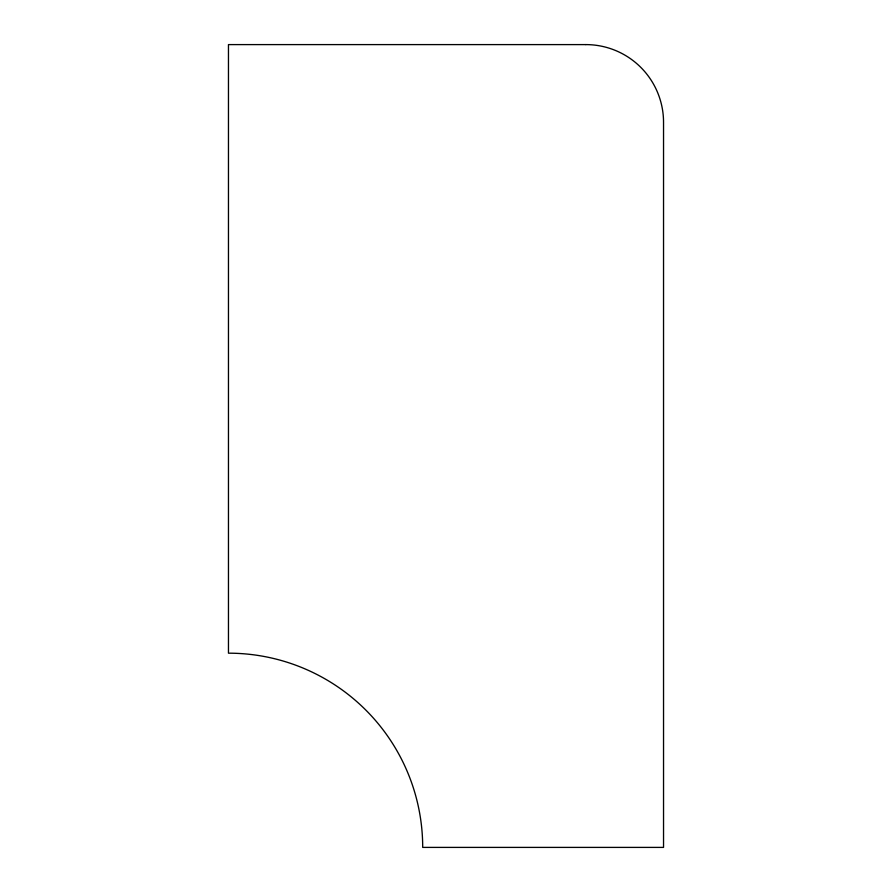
<?xml version="1.0" encoding="UTF-8"?>
<svg xmlns="http://www.w3.org/2000/svg" width="892" height="892" viewBox="0 0 892 892"><rect width="100%" height="100%" fill="white"/><g stroke="black" fill="none" stroke-linecap="round" stroke-linejoin="round"><path stroke-width="1.34" d="M585.843 44.6L228.464 44.6L228.464 653.178A194.222 194.222 0 0 1 422.697 847.4L663.537 847.4L663.537 122.293A77.693 77.693 0 0 0 585.843 44.6"/></g></svg>
